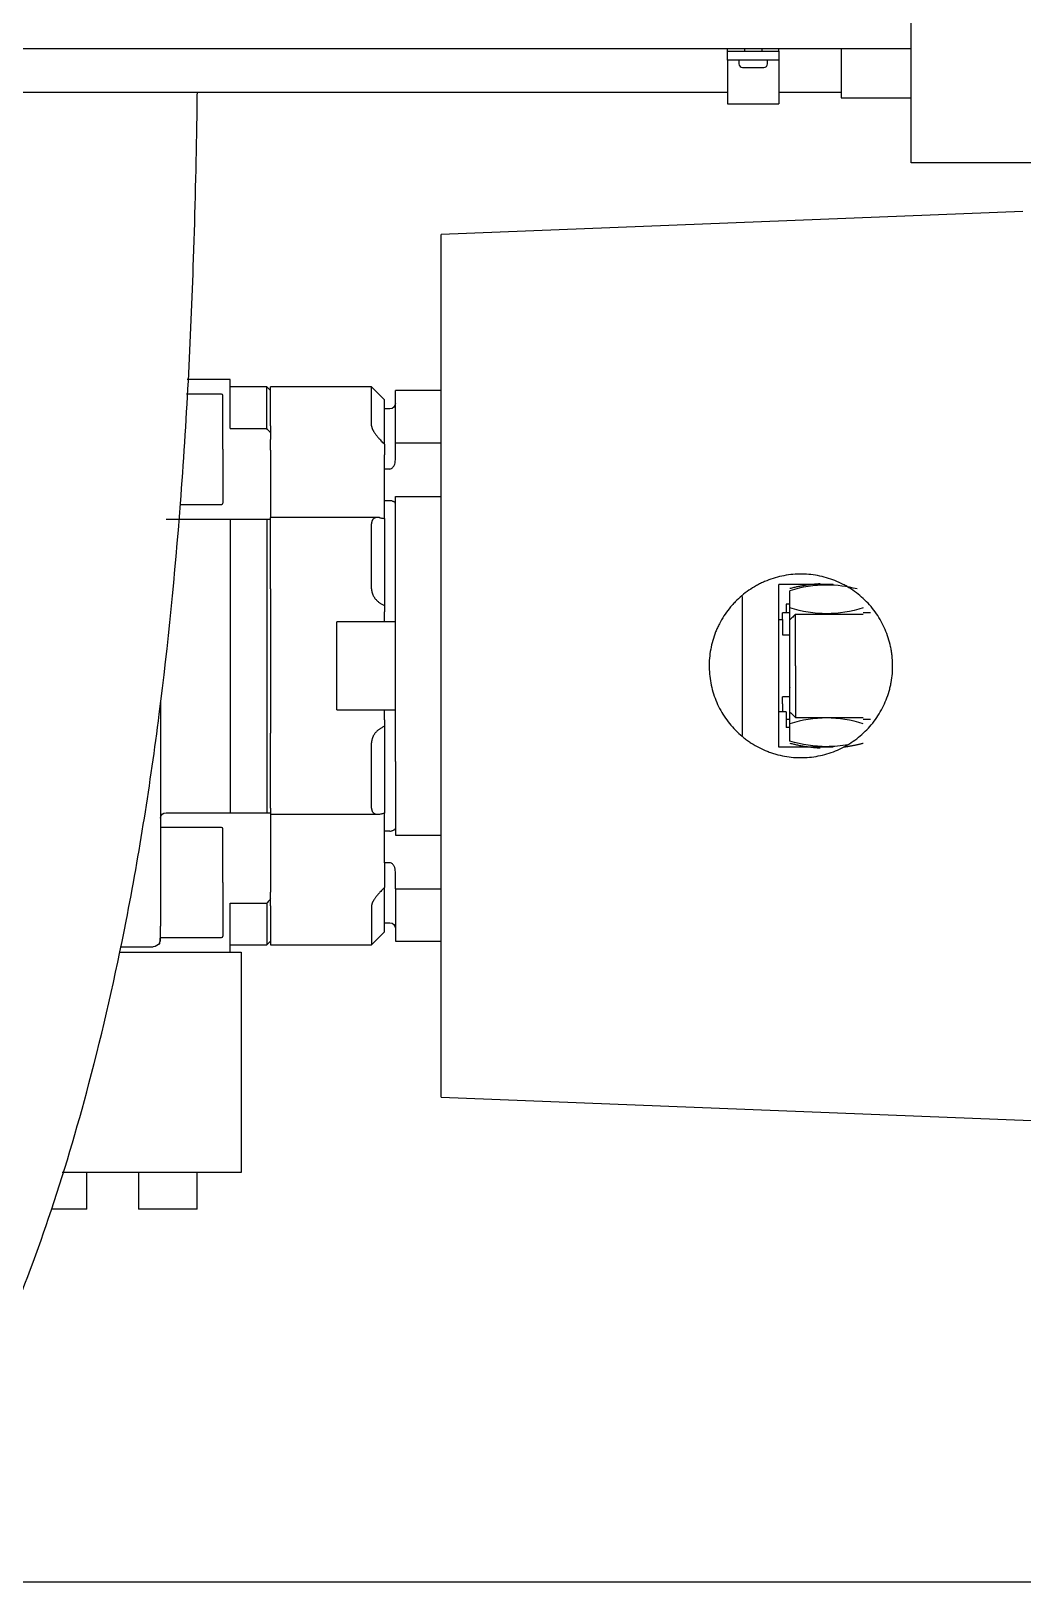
# Model space of a CAD drawing. Header units: millimetres. Extents: x 10462777 to 22643323, y 453826 to 1389191.
# Drawn here: x 11266914.3 to 11267176.1, y 583698.5 to 584107.9 of the extents above; entities that cross this region are included whole.
import ezdxf

# ---------------------------------------------------------------- set-up
doc = ezdxf.new("R2010")
doc.units = ezdxf.units.MM
doc.header["$LTSCALE"] = 200
doc.header["$MEASUREMENT"] = 0
for name, pattern in [('CENTER', [2, 1.25, -0.25, 0.25, -0.25]), ('HIDDEN_KS1', [0.26, 0.18, -0.08]), ('PHANTOM', [2.5, 1.25, -0.25, 0.25, -0.25, 0.25, -0.25])]:
    doc.linetypes.add(name, pattern=pattern)
for name, color, linetype in [('1', 1, 'CENTER'), ('11', 6, 'PHANTOM'), ('3', 3, 'HIDDEN_KS1')]:
    doc.layers.add(name, color=color, linetype=linetype)

msp = doc.modelspace()

# ---------------------------------------------------------------- linework, layer by layer
at = {"layer": '1', "color": 252, "linetype": 'Continuous'}
for p, q in [((11267146.56376, 584075.1473), (11267146.56376, 584114.11342)), ((11266596.99634, 584103.26517), (11267146.55885, 584103.26517)), ((11266724.34861, 584091.71315), (11267098.14373, 584091.71315)), ((11267111.69377, 584091.71315), (11267128.16415, 584091.71315)), ((11267146.56376, 584073.07144), (11267146.56376, 584075.1473)), ((11267257.92985, 584073.07144), (11267146.56376, 584073.07144)), ((11266937.55947, 583864.86528), (11266969.77317, 583864.86528)), ((11266969.77317, 583864.86528), (11266969.77317, 583806.76123)), ((11266969.77317, 583806.76123), (11266922.59768, 583806.76123))]:
    msp.add_line(p, q, dxfattribs=at)
at = {"layer": '11', "color": 252, "linetype": 'Continuous'}
for p, q in [((11267098.14373, 584102.60766), (11267098.14373, 584103.26531)), ((11267098.14373, 584100.18666), (11267098.14373, 584102.60766)), ((11267098.14373, 584102.60766), (11267111.70134, 584102.60766)), ((11267102.59837, 584103.26528), (11267102.59837, 584102.60766)), ((11267107.24669, 584102.60766), (11267107.24669, 584103.26528)), ((11267111.70134, 584102.60766), (11267111.70134, 584103.26531)), ((11267111.70134, 584102.60766), (11267111.70134, 584100.18666)), ((11267128.16415, 584103.26446), (11267128.16415, 584090.26055)), ((11267098.14373, 584100.18666), (11267098.14373, 584088.71111)), ((11267111.70134, 584100.18666), (11267098.14373, 584100.18666)), ((11267101.14577, 584100.18666), (11267101.14577, 584099.21826)), ((11267102.11417, 584098.24986), (11267104.92253, 584098.24986)), ((11267104.92253, 584098.24986), (11267107.73089, 584098.24986)), ((11267108.6993, 584099.21826), (11267108.6993, 584100.18666)), ((11267111.70134, 584100.18666), (11267111.70134, 584088.71111)), ((11267128.16415, 584090.26055), (11267146.56352, 584090.26055)), ((11267098.14373, 584088.71111), (11267111.70134, 584088.71111)), ((11267176.09955, 584060.26162), (11267022.59943, 584054.18762)), ((11267022.59943, 583940.40054), (11267022.59943, 584054.18762)), ((11266966.91639, 584015.93579), (11266955.53435, 584015.93579)), ((11266966.91639, 584002.98051), (11266966.91639, 584015.93579)), ((11266964.6329, 584012.06219), (11266955.3276, 584012.06219)), ((11266964.97958, 583997.53618), (11266964.97958, 584011.7155)), ((11266976.60039, 584013.99899), (11266966.91639, 584013.99899)), ((11266977.56879, 584013.03059), (11266976.60039, 584013.99899)), ((11266976.60039, 584002.98051), (11266976.60039, 584013.99899)), ((11267004.19981, 584013.99899), (11266977.56879, 584013.99899)), ((11266977.56879, 584003.7302), (11266977.56879, 584013.99899)), ((11267007.58922, 584010.60959), (11267004.19981, 584013.99899)), ((11267004.19981, 584003.7302), (11267004.19981, 584013.99899)), ((11267022.59943, 584013.03059), (11267010.49442, 584013.03059)), ((11267010.49442, 584001.31323), (11267010.49442, 584013.03059)), ((11267007.58922, 583998.86548), (11267007.58922, 584010.60959)), ((11267009.04182, 584008.18859), (11267007.58922, 584008.18859)), ((11266977.56879, 584003.7302), (11266977.56879, 584000.11979)), ((11266966.91639, 584002.98051), (11266976.60039, 584002.98051)), ((11266977.56879, 583997.33791), (11266977.56879, 584000.11979)), ((11267010.49442, 583999.26396), (11267010.49442, 584001.31323)), ((11267010.49442, 583999.26396), (11267022.59943, 583999.26396)), ((11267010.49442, 583994.76919), (11267010.49442, 583999.26396)), ((11266964.97958, 583997.53618), (11266964.97958, 583983.35686)), ((11266977.56879, 583997.33791), (11266977.56879, 583979.48914)), ((11267007.58922, 583998.86548), (11267007.58922, 583996.03728)), ((11267007.58922, 583992.32717), (11267007.58922, 583996.03728)), ((11267009.04182, 583992.32717), (11267007.58922, 583992.32717)), ((11267007.58922, 583983.97627), (11267007.58922, 583992.32717)), ((11266953.76904, 583983.01017), (11266964.6329, 583983.01017)), ((11267009.04182, 583983.97627), (11267007.58922, 583983.97627)), ((11267007.58922, 583979.12744), (11267007.58922, 583983.97627)), ((11267010.49442, 583985.06297), (11267022.59943, 583985.06297)), ((11267010.49442, 583965.58795), (11267010.49442, 583985.06297)), ((11266949.96937, 583979.13657), (11266966.91639, 583979.13657)), ((11266966.91639, 583979.13657), (11266976.60039, 583979.13657)), ((11266966.91639, 583979.13657), (11266966.91639, 583978.39188)), ((11266976.60039, 583979.13657), (11266976.60039, 583901.66451)), ((11267005.80324, 583979.56088), (11266977.56879, 583979.56088)), ((11266977.56879, 583977.89835), (11266977.56879, 583979.56088)), ((11267007.58922, 583979.2742), (11267007.58922, 583956.32174)), ((11266966.91639, 583978.39188), (11266966.91639, 583902.40919)), ((11266977.56879, 583960.71725), (11266977.56879, 583977.89835)), ((11267004.19981, 583960.71725), (11267004.19981, 583977.89835)), ((11267010.49442, 583954.36011), (11267010.49442, 583965.58795)), ((11266977.56879, 583960.71725), (11266977.56879, 583958.12029)), ((11266977.56879, 583958.12029), (11266977.56879, 583922.68078)), ((11267007.58922, 583956.32174), (11267007.58922, 583954.63635)), ((11267007.58922, 583952.02131), (11267007.58922, 583954.63635)), ((11267010.49442, 583926.44096), (11267010.49442, 583954.36011)), ((11267022.59943, 583826.61345), (11267022.59943, 583940.40054)), ((11266948.51677, 583930.89745), (11266948.51677, 583878.08629)), ((11267007.58922, 583926.16472), (11267007.58922, 583928.77977)), ((11267007.58922, 583926.16472), (11267007.58922, 583924.47934)), ((11267010.49442, 583915.21312), (11267010.49442, 583926.44096)), ((11266977.56879, 583920.08382), (11266977.56879, 583922.68078)), ((11267007.58922, 583924.47934), (11267007.58922, 583901.52688)), ((11266977.56879, 583902.90272), (11266977.56879, 583920.08382)), ((11267004.19981, 583902.90272), (11267004.19981, 583920.08382)), ((11267010.49442, 583915.21312), (11267010.49442, 583895.73811)), ((11266949.96937, 583901.66451), (11266966.91639, 583901.66451)), ((11266966.91639, 583902.40919), (11266966.91639, 583901.66451)), ((11266966.91639, 583901.66451), (11266976.60039, 583901.66451)), ((11266977.56879, 583902.90272), (11266977.56879, 583901.24019)), ((11266977.56879, 583901.31193), (11266977.56879, 583883.46316)), ((11266977.56879, 583901.24019), (11267005.80324, 583901.24019)), ((11267007.58922, 583896.82481), (11267007.58922, 583901.67363)), ((11266964.6329, 583897.7909), (11266948.51678, 583897.7909)), ((11266964.97958, 583883.26489), (11266964.97958, 583897.44422)), ((11267009.04182, 583896.82481), (11267007.58922, 583896.82481)), ((11267007.58922, 583888.4739), (11267007.58922, 583896.82481)), ((11267010.49442, 583895.73811), (11267022.59943, 583895.73811)), ((11267009.04182, 583888.4739), (11267007.58922, 583888.4739)), ((11267007.58922, 583888.4739), (11267007.58922, 583884.7638)), ((11267007.58922, 583884.7638), (11267007.58922, 583881.93559)), ((11267010.49442, 583881.53711), (11267010.49442, 583886.03188)), ((11266964.97958, 583883.26489), (11266964.97958, 583869.08557)), ((11266977.56879, 583883.46316), (11266977.56879, 583880.68128)), ((11266977.56879, 583877.07087), (11266977.56879, 583880.68128)), ((11267007.58922, 583870.19148), (11267007.58922, 583881.93559)), ((11267010.49442, 583881.53711), (11267010.49442, 583879.48785)), ((11267010.49442, 583881.53711), (11267022.59943, 583881.53711)), ((11266948.51677, 583878.08629), (11266948.51677, 583871.72873)), ((11266966.91639, 583877.82056), (11266976.60039, 583877.82056)), ((11266966.91639, 583864.86528), (11266966.91639, 583877.82056)), ((11266976.60039, 583877.82056), (11266976.60039, 583866.80208)), ((11266977.56879, 583877.07087), (11266977.56879, 583866.80208)), ((11267004.19981, 583877.07087), (11267004.19981, 583866.80208)), ((11267010.49442, 583879.48785), (11267010.49442, 583867.77048)), ((11267007.58922, 583872.61248), (11267009.04182, 583872.61248)), ((11266948.45169, 583868.73888), (11266964.6329, 583868.73888)), ((11266948.51677, 583868.2547), (11266948.51677, 583868.73903)), ((11267004.19981, 583866.80208), (11267007.58922, 583870.19148)), ((11266937.89148, 583866.31788), (11266946.57997, 583866.31788)), ((11266966.91639, 583866.80208), (11266976.60039, 583866.80208)), ((11266976.60039, 583866.80208), (11266977.56879, 583867.77048)), ((11266977.56879, 583866.80208), (11267004.19981, 583866.80208)), ((11267010.49442, 583867.77048), (11267022.59943, 583867.77048)), ((11267022.59943, 583826.61345), (11267206.33908, 583819.34287))]:
    msp.add_line(p, q, dxfattribs=at)
at = {"layer": '11', "color": 95, "linetype": 'Continuous'}
for p, q in [((11267102.00829, 583958.68968), (11267102.00829, 583922.05547)), ((11267126.04258, 583961.83785), (11267111.6923, 583961.83785)), ((11267111.6923, 583918.96322), (11267111.6923, 583961.83785)), ((11267114.59762, 583956.66387), (11267113.6291, 583956.66387)), ((11267113.6291, 583956.66387), (11267113.6291, 583954.42348)), ((11267112.6607, 583952.5166), (11267111.6923, 583952.5166)), ((11267114.5975, 583928.22075), (11267114.5975, 583952.58032)), ((11267116.0501, 583954.02012), (11267133.96526, 583954.02012)), ((11267116.0501, 583940.40054), (11267116.0501, 583954.02012)), ((11267116.0501, 583940.40054), (11267116.0501, 583926.78095)), ((11267113.6291, 583928.28448), (11267111.6923, 583928.28448)), ((11267113.6291, 583928.28448), (11267113.6291, 583924.1372)), ((11267116.0501, 583926.78095), (11267133.96526, 583926.78095)), ((11267114.59762, 583924.1372), (11267113.6291, 583924.1372)), ((11267126.01623, 583918.96322), (11267111.6923, 583918.96322))]:
    msp.add_line(p, q, dxfattribs=at)
at = {"layer": '11', "color": 1, "linetype": 'Continuous'}
for p, q in [((11267114.5975, 583954.42347), (11267112.6607, 583954.42347)), ((11267112.6607, 583952.63004), (11267112.6607, 583954.42347)), ((11267135.90232, 583954.42347), (11267133.96551, 583954.42347)), ((11267112.6607, 583952.63004), (11267112.6607, 583948.61306)), ((11267112.6607, 583948.61306), (11267114.5975, 583948.61306)), ((11267114.5975, 583932.18801), (11267112.6607, 583932.18801)), ((11267112.6607, 583930.39458), (11267112.6607, 583932.18801)), ((11267112.6607, 583930.39458), (11267112.6607, 583928.28436)), ((11267113.6291, 583926.37761), (11267114.5975, 583926.37761)), ((11267133.96551, 583926.37761), (11267135.90232, 583926.37761))]:
    msp.add_line(p, q, dxfattribs=at)
at = {"layer": '11', "color": 60, "linetype": 'Continuous'}
for p, q in [((11267010.49442, 583952.02134), (11266995.00001, 583952.02134)), ((11266995.00001, 583928.77973), (11266995.00001, 583952.02134)), ((11266995.00001, 583928.77973), (11267010.49442, 583928.77973)), ((11266929.05192, 583797.07723), (11266929.05192, 583806.76123)), ((11266942.70637, 583806.76123), (11266942.70637, 583797.07723)), ((11266958.20078, 583797.07723), (11266958.20078, 583806.76123)), ((11266929.05192, 583797.07723), (11266919.65853, 583797.07723)), ((11266958.20078, 583797.07723), (11266942.70637, 583797.07723))]:
    msp.add_line(p, q, dxfattribs=at)
at = {"layer": '11', "color": 252, "linetype": 'Continuous'}
for centre, radius, start, end in [((11267102.11417, 584099.21826), 0.9684, 180, 270), ((11267107.73089, 584099.21826), 0.9684, 270, 0), ((11266964.6329, 584011.7155), 0.34669, 0, 90), ((11266964.6329, 583983.35686), 0.34669, 270, 0), ((11266964.6329, 583897.44422), 0.34669, 0, 90), ((11266964.6329, 583869.08557), 0.34669, 270, 0)]:
    msp.add_arc(centre, radius, start, end, dxfattribs=at)
at = {"layer": '11', "color": 252, "linetype": 'Continuous', "extrusion": (0, 0, -1)}
for centre, radius, start, end in [((-11267009.04182, 584009.64119), 1.4526, 180, 270), ((-11266949.96937, 583900.21191), 1.4526, 0, 90), ((-11267009.04182, 583871.15988), 1.4526, 90, 180), ((-11266946.57997, 583868.25468), 1.9368, 207.7644929, 270)]:
    msp.add_arc(centre, radius, start, end, dxfattribs=at)
at = {"layer": '11', "color": 27, "linetype": 'Continuous'}
msp.add_open_spline([(11266870.98469, 583698.45773), (11266873.48502, 583701.84536), (11266882.21945, 583714.34615), (11266894.80855, 583736.06843), (11266908.17945, 583764.93682), (11266919.78006, 583795.80142), (11266930.61331, 583832.14999), (11266940.65685, 583876.48522), (11266948.71918, 583927.63751), (11266954.48928, 583986.0711), (11266957.14862, 584038.75687), (11266957.99395, 584074.96216), (11266958.20762, 584089.567), (11266958.23646, 584091.70519)], degree=3, knots=[0, 0, 0, 0, 0.032967563, 0.118787898, 0.191966345, 0.273156127, 0.364284968, 0.471289957, 0.604838856, 0.739314193, 0.894864676, 0.984608326, 1, 1, 1, 1], dxfattribs=at)
at = {"layer": '11', "color": 252, "linetype": 'Continuous'}
for points in [[(11267004.19981, 584003.7302), (11267004.19981, 584003.69419), (11267004.20404, 584003.61809), (11267004.22326, 584003.49205), (11267004.25563, 584003.35418), (11267004.30113, 584003.20529), (11267004.36073, 584003.04348), (11267004.43512, 584002.86857), (11267004.52476, 584002.6809), (11267004.63001, 584002.48089), (11267004.75278, 584002.26636), (11267004.8937, 584002.0379), (11267005.05284, 584001.79678), (11267005.23196, 584001.54184), (11267005.43124, 584001.27447), (11267005.64958, 584000.99752), (11267005.88739, 584000.71178), (11267006.14502, 584000.41828), (11267006.32893, 584000.2196), (11267006.42388, 584000.11979)], [(11266977.56879, 584001.83868), (11266977.46289, 584001.96387), (11266977.24995, 584002.21538), (11266976.92719, 584002.59595), (11266976.70971, 584002.85195), (11266976.60039, 584002.98051)], [(11267007.58922, 583998.86548), (11267007.46525, 583999.00217), (11267007.21364, 583999.27743), (11267006.82517, 583999.69568), (11267006.55886, 583999.97789), (11267006.42388, 584000.11979)], [(11266976.60039, 583979.13657), (11266976.70971, 583979.13657), (11266976.9272, 583979.13657), (11266977.24996, 583979.13657), (11266977.46289, 583979.13657), (11266977.56879, 583979.13657)], [(11267006.42388, 583979.48909), (11267006.32893, 583979.50997), (11267006.14502, 583979.54213), (11267005.88739, 583979.56348), (11267005.64958, 583979.5598), (11267005.43124, 583979.53317), (11267005.23196, 583979.48536), (11267005.05284, 583979.41863), (11267004.8937, 583979.33542), (11267004.75278, 583979.23708), (11267004.63001, 583979.12569), (11267004.52476, 583979.00336), (11267004.43512, 583978.87017), (11267004.36073, 583978.72741), (11267004.30113, 583978.57654), (11267004.25563, 583978.41862), (11267004.22326, 583978.25234), (11267004.20404, 583978.079), (11267004.19981, 583977.95918), (11267004.19981, 583977.89835)], [(11267006.42388, 583979.48909), (11267006.55886, 583979.45941), (11267006.82517, 583979.40408), (11267007.21364, 583979.33268), (11267007.46525, 583979.29251), (11267007.58922, 583979.2742)], [(11267004.19981, 583960.71725), (11267004.19981, 583960.65069), (11267004.20387, 583960.51591), (11267004.22232, 583960.3096), (11267004.2534, 583960.09958), (11267004.29711, 583959.88734), (11267004.35415, 583959.67128), (11267004.42537, 583959.45112), (11267004.51131, 583959.22787), (11267004.61201, 583959.00348), (11267004.72906, 583958.77658), (11267004.86346, 583958.54802), (11267005.01569, 583958.31965), (11267005.18596, 583958.09341), (11267005.37599, 583957.86964), (11267005.58513, 583957.65173), (11267005.81203, 583957.44312), (11267006.05747, 583957.24508), (11267006.32104, 583957.06025), (11267006.50768, 583956.94804), (11267006.60368, 583956.89507)], [(11267006.60368, 583956.89507), (11267006.71652, 583956.83281), (11267006.93998, 583956.70724), (11267007.2685, 583956.516), (11267007.48306, 583956.38675), (11267007.58922, 583956.32174)], [(11267006.60368, 583923.906), (11267006.50768, 583923.85303), (11267006.32104, 583923.74082), (11267006.05747, 583923.55599), (11267005.81203, 583923.35795), (11267005.58513, 583923.14934), (11267005.37599, 583922.93143), (11267005.18596, 583922.70766), (11267005.01569, 583922.48142), (11267004.86346, 583922.25305), (11267004.72906, 583922.02449), (11267004.61201, 583921.7976), (11267004.51131, 583921.5732), (11267004.42537, 583921.34995), (11267004.35415, 583921.12979), (11267004.29711, 583920.91373), (11267004.2534, 583920.70149), (11267004.22232, 583920.49147), (11267004.20387, 583920.28516), (11267004.19981, 583920.15038), (11267004.19981, 583920.08382)], [(11267007.58922, 583924.47934), (11267007.48306, 583924.41432), (11267007.2685, 583924.28507), (11267006.93998, 583924.09383), (11267006.71652, 583923.96826), (11267006.60368, 583923.906)], [(11266976.60039, 583901.66451), (11266976.70971, 583901.66451), (11266976.9272, 583901.66451), (11266977.24996, 583901.66451), (11266977.46289, 583901.66451), (11266977.56879, 583901.66451)], [(11267004.19981, 583902.90272), (11267004.19981, 583902.84189), (11267004.20404, 583902.72207), (11267004.22326, 583902.54873), (11267004.25563, 583902.38245), (11267004.30113, 583902.22453), (11267004.36073, 583902.07366), (11267004.43512, 583901.93091), (11267004.52476, 583901.79771), (11267004.63001, 583901.67538), (11267004.75278, 583901.56399), (11267004.8937, 583901.46565), (11267005.05284, 583901.38244), (11267005.23196, 583901.31572), (11267005.43124, 583901.26791), (11267005.64958, 583901.24127), (11267005.88739, 583901.23759), (11267006.14502, 583901.25894), (11267006.32893, 583901.29111), (11267006.42388, 583901.31198)], [(11267006.42388, 583901.31198), (11267006.55886, 583901.34166), (11267006.82517, 583901.39699), (11267007.21364, 583901.46839), (11267007.46525, 583901.50857), (11267007.58922, 583901.52688)], [(11267006.42388, 583880.68128), (11267006.32893, 583880.58147), (11267006.14502, 583880.38279), (11267005.88739, 583880.08929), (11267005.64958, 583879.80355), (11267005.43124, 583879.52661), (11267005.23196, 583879.25923), (11267005.05284, 583879.00429), (11267004.8937, 583878.76317), (11267004.75278, 583878.53471), (11267004.63001, 583878.32018), (11267004.52476, 583878.12017), (11267004.43512, 583877.9325), (11267004.36073, 583877.75759), (11267004.30113, 583877.59578), (11267004.25563, 583877.44689), (11267004.22326, 583877.30902), (11267004.20404, 583877.18298), (11267004.19981, 583877.10689), (11267004.19981, 583877.07087)], [(11267007.58922, 583881.93559), (11267007.46525, 583881.7989), (11267007.21364, 583881.52364), (11267006.82517, 583881.10539), (11267006.55886, 583880.82318), (11267006.42388, 583880.68128)], [(11266977.56879, 583878.9624), (11266977.46289, 583878.8372), (11266977.24995, 583878.58569), (11266976.92719, 583878.20512), (11266976.70971, 583877.94913), (11266976.60039, 583877.82056)], [(11266948.29379, 583867.35244), (11266948.30697, 583867.37748), (11266948.33193, 583867.44175), (11266948.36537, 583867.58055), (11266948.39494, 583867.76123), (11266948.42084, 583867.98364), (11266948.4432, 583868.24674), (11266948.46222, 583868.55046), (11266948.47805, 583868.89328), (11266948.4909, 583869.27513), (11266948.50093, 583869.69411), (11266948.50835, 583870.15005), (11266948.51337, 583870.64088), (11266948.51619, 583871.166), (11266948.51677, 583871.5377), (11266948.51677, 583871.72873)]]:
    msp.add_open_spline(points, degree=3, dxfattribs=at)
for points, knots in [([(11267009.04182, 583992.32717), (11267009.17621, 583992.32717), (11267009.3066, 583992.36451), (11267009.53808, 583992.48406), (11267009.64147, 583992.56592), (11267009.8224, 583992.74653), (11267009.90222, 583992.84732), (11267010.04427, 583993.05934), (11267010.10601, 583993.16979), (11267010.27026, 583993.51168), (11267010.35266, 583993.75612), (11267010.46439, 583994.25436), (11267010.49442, 583994.50876), (11267010.49442, 583994.76919)], [0, 0, 0, 0, 0.125, 0.125, 0.25, 0.25, 0.375, 0.375, 0.5, 0.5, 0.75, 0.75, 1, 1, 1, 1]), ([(11267010.49442, 583983.27614), (11267010.49442, 583983.3267), (11267010.46437, 583983.38337), (11267010.35313, 583983.50781), (11267010.2708, 583983.57639), (11267010.10629, 583983.68128), (11267010.04449, 583983.71667), (11267009.90263, 583983.7871), (11267009.82271, 583983.82208), (11267009.64108, 583983.88675), (11267009.53837, 583983.91682), (11267009.30672, 583983.96182), (11267009.17595, 583983.97627), (11267009.04182, 583983.97627)], [0, 0, 0, 0, 0.25, 0.25, 0.5, 0.5, 0.625, 0.625, 0.75, 0.75, 0.875, 0.875, 1, 1, 1, 1]), ([(11267134.38203, 583957.75603), (11267135.52201, 583956.64732), (11267136.53566, 583955.44514), (11267137.87437, 583953.50539), (11267138.29008, 583952.83589), (11267139.05892, 583951.44963), (11267139.41264, 583950.73047), (11267140.3556, 583948.54806), (11267140.83658, 583947.04626), (11267141.25354, 583945.11008), (11267141.32763, 583944.71987), (11267141.45688, 583943.93339), (11267141.51215, 583943.53602), (11267141.64793, 583942.34315), (11267141.6984, 583941.54961), (11267141.73345, 583939.17398), (11267141.60278, 583937.59683), (11267141.24218, 583935.63382), (11267141.15986, 583935.2408), (11267140.97699, 583934.46404), (11267140.87631, 583934.07942), (11267140.54709, 583932.93666), (11267140.29143, 583932.18955), (11267139.70891, 583930.72423), (11267139.38205, 583930.00601), (11267138.65616, 583928.59871), (11267138.25472, 583927.9063), (11267136.96315, 583925.91173), (11267135.98447, 583924.68356), (11267134.3427, 583922.9891), (11267133.76568, 583922.4486), (11267132.55348, 583921.4208), (11267131.92705, 583920.94081), (11267129.9884, 583919.59903), (11267128.61742, 583918.83444), (11267126.43907, 583917.88624), (11267125.69, 583917.60316), (11267124.18289, 583917.11691), (11267123.42121, 583916.91188), (11267121.88177, 583916.57682), (11267121.104, 583916.44679), (11267119.53209, 583916.26275), (11267118.73579, 583916.2087), (11267116.3351, 583916.16577), (11267114.75654, 583916.29477), (11267112.42048, 583916.71674), (11267111.64713, 583916.89576), (11267110.49534, 583917.22337), (11267110.11172, 583917.34282), (11267109.35444, 583917.59943), (11267108.98043, 583917.73661), (11267107.13309, 583918.46607), (11267105.72724, 583919.18773), (11267104.05924, 583920.26212), (11267103.73014, 583920.48569), (11267103.08111, 583920.95054), (11267102.76125, 583921.19186), (11267101.82593, 583921.93442), (11267101.231, 583922.45674), (11267099.5297, 583924.10367), (11267098.50595, 583925.3074), (11267097.14157, 583927.2785), (11267096.72144, 583927.95506), (11267095.95325, 583929.33835), (11267095.60433, 583930.04633), (11267094.97633, 583931.49488), (11267094.69724, 583932.23545), (11267094.21048, 583933.74998), (11267094.00235, 583934.52753), (11267093.49981, 583936.86206), (11267093.32068, 583938.43321), (11267093.28319, 583940.8119), (11267093.30965, 583941.61016), (11267093.44258, 583943.20725), (11267093.54804, 583943.99589), (11267093.97741, 583946.3331), (11267094.41324, 583947.85325), (11267095.14861, 583949.70528), (11267095.30578, 583950.07426), (11267095.63675, 583950.80076), (11267095.81058, 583951.15851), (11267096.3566, 583952.21564), (11267096.75328, 583952.8989), (11267097.61102, 583954.22328), (11267098.07207, 583954.8644), (11267098.81262, 583955.79414), (11267099.06766, 583956.09872), (11267099.59439, 583956.69704), (11267099.86648, 583956.99112), (11267101.25409, 583958.41841), (11267102.46064, 583959.43629), (11267104.41271, 583960.78194), (11267105.08728, 583961.20008), (11267106.13626, 583961.78017), (11267106.49194, 583961.96548), (11267107.20766, 583962.31619), (11267107.56869, 583962.48215), (11267109.38943, 583963.26567), (11267110.89548, 583963.7458), (11267113.22973, 583964.24377), (11267114.02484, 583964.37271), (11267115.60942, 583964.54957), (11267116.40082, 583964.59838), (11267118.77235, 583964.62889), (11267120.35189, 583964.49541), (11267123.49562, 583963.91151), (11267125.01103, 583963.4706), (11267127.20412, 583962.59574), (11267127.92171, 583962.26826), (11267128.97764, 583961.72207), (11267129.32703, 583961.53032), (11267130.01362, 583961.13118), (11267130.35098, 583960.92377), (11267132.00853, 583959.84803), (11267133.24205, 583958.86473), (11267134.38203, 583957.75603)], [0, 0, 0, 0, 0.03125, 0.03125, 0.046875, 0.046875, 0.0625, 0.0625, 0.09375, 0.09375, 0.1015625, 0.1015625, 0.109375, 0.109375, 0.125, 0.125, 0.15625, 0.15625, 0.1640625, 0.1640625, 0.171875, 0.171875, 0.1875, 0.1875, 0.203125, 0.203125, 0.21875, 0.21875, 0.25, 0.25, 0.265625, 0.265625, 0.28125, 0.28125, 0.3125, 0.3125, 0.328125, 0.328125, 0.34375, 0.34375, 0.359375, 0.359375, 0.375, 0.375, 0.40625, 0.40625, 0.421875, 0.421875, 0.4296875, 0.4296875, 0.4375, 0.4375, 0.46875, 0.46875, 0.4765625, 0.4765625, 0.484375, 0.484375, 0.5, 0.5, 0.53125, 0.53125, 0.546875, 0.546875, 0.5625, 0.5625, 0.578125, 0.578125, 0.59375, 0.59375, 0.625, 0.625, 0.640625, 0.640625, 0.65625, 0.65625, 0.6875, 0.6875, 0.6953125, 0.6953125, 0.703125, 0.703125, 0.71875, 0.71875, 0.734375, 0.734375, 0.7421875, 0.7421875, 0.75, 0.75, 0.78125, 0.78125, 0.796875, 0.796875, 0.8046875, 0.8046875, 0.8125, 0.8125, 0.84375, 0.84375, 0.859375, 0.859375, 0.875, 0.875, 0.90625, 0.90625, 0.9375, 0.9375, 0.953125, 0.953125, 0.9609375, 0.9609375, 0.96875, 0.96875, 1, 1, 1, 1]), ([(11267009.04182, 583896.82481), (11267009.17621, 583896.82481), (11267009.3066, 583896.83924), (11267009.53808, 583896.88419), (11267009.64147, 583896.91446), (11267009.8224, 583896.97888), (11267009.90222, 583897.01379), (11267010.04427, 583897.08428), (11267010.10601, 583897.11963), (11267010.27026, 583897.22431), (11267010.35266, 583897.2928), (11267010.46439, 583897.41765), (11267010.49442, 583897.4744), (11267010.49442, 583897.52493)], [0, 0, 0, 0, 0.125, 0.125, 0.25, 0.25, 0.375, 0.375, 0.5, 0.5, 0.75, 0.75, 1, 1, 1, 1]), ([(11267010.49442, 583886.03188), (11267010.49442, 583886.29244), (11267010.46437, 583886.54645), (11267010.35313, 583887.04317), (11267010.2708, 583887.2881), (11267010.10629, 583887.6308), (11267010.04449, 583887.74134), (11267009.90263, 583887.9532), (11267009.82271, 583888.05424), (11267009.64108, 583888.23554), (11267009.53837, 583888.31683), (11267009.30672, 583888.43653), (11267009.17595, 583888.4739), (11267009.04182, 583888.4739)], [0, 0, 0, 0, 0.25, 0.25, 0.5, 0.5, 0.625, 0.625, 0.75, 0.75, 0.875, 0.875, 1, 1, 1, 1]), ([(11266948.25726, 583867.28624), (11266948.25731, 583867.28632), (11266948.26964, 583867.30687), (11266948.31271, 583867.38813), (11266948.34329, 583867.44879), (11266948.40848, 583867.61021), (11266948.44311, 583867.71125), (11266948.49721, 583867.95339), (11266948.51677, 583868.09408), (11266948.51677, 583868.2547)], [0, 0, 0, 0, 0.25, 0.25, 0.5, 0.5, 0.75, 0.75, 1, 1, 1, 1])]:
    msp.add_open_spline(points, degree=3, knots=knots, dxfattribs=at)
at = {"layer": '11', "color": 1, "linetype": 'Continuous'}
for points, degree in [([(11267122.59573, 583962.02876), (11267118.59734, 583961.844), (11267114.5975, 583960.78385)], 2), ([(11267114.5975, 583955.71926), (11267114.5975, 583957.25732), (11267114.5975, 583958.76647), (11267114.5975, 583960.23816)], 3), ([(11267133.96551, 583955.71926), (11267130.73751, 583954.67113), (11267124.28151, 583953.623), (11267117.8255, 583954.67113), (11267114.5975, 583955.71926)], 3), ([(11267114.5975, 583952.19612), (11267114.5975, 583953.26537), (11267114.5975, 583954.44898), (11267114.5975, 583955.71926)], 3), ([(11267133.96551, 583925.08181), (11267130.73751, 583926.12994), (11267124.28151, 583927.17807), (11267117.8255, 583926.12994), (11267114.5975, 583925.08181)], 3), ([(11267114.5975, 583920.56291), (11267114.5975, 583922.03461), (11267114.5975, 583923.54375), (11267114.5975, 583925.08181)], 3), ([(11267114.5975, 583920.01722), (11267118.57218, 583918.9632), (11267122.54685, 583918.7744)], 2), ([(11267128.75128, 583919.00675), (11267131.3584, 583919.32586), (11267133.96551, 583920.01722)], 2)]:
    msp.add_open_spline(points, degree=degree, dxfattribs=at)
for points, knots in [([(11267132.30471, 583960.70288), (11267129.63031, 583961.38104), (11267123.7279, 583962.12939), (11267117.8255, 583961.22613), (11267114.5975, 583960.23816)], [0, 0, 0, 0, 0.453103599, 1, 1, 1, 1]), ([(11267114.5975, 583925.08181), (11267114.5975, 583926.72101), (11267114.5975, 583929.71077), (11267114.5975, 583932.97249), (11267114.5975, 583934.68014), (11267114.5975, 583934.83698), (11267114.5975, 583934.69893)], [0, 0, 0, 0, 0.257685557, 0.515371114, 0.773056671, 1, 1, 1, 1]), ([(11267130.00748, 583919.59907), (11267128.09882, 583919.25366), (11267122.96216, 583918.78887), (11267117.8255, 583919.57494), (11267114.5975, 583920.56291)], [0, 0, 0, 0, 0.371575524, 1, 1, 1, 1])]:
    msp.add_open_spline(points, degree=3, knots=knots, dxfattribs=at)
at = {"layer": '11', "color": 95, "linetype": 'Continuous'}
for points in [[(11267116.0501, 583954.02012), (11267115.89333, 583953.85636), (11267115.5767, 583953.53119), (11267115.09257, 583953.05109), (11267114.76355, 583952.7363), (11267114.5975, 583952.58032)], [(11267114.5975, 583928.22075), (11267114.7635, 583928.06482), (11267115.09246, 583927.75009), (11267115.57679, 583927.2698), (11267115.89337, 583926.94468), (11267116.0501, 583926.78095)]]:
    msp.add_open_spline(points, degree=3, dxfattribs=at)
at = {"layer": '3', "color": 252, "linetype": 'Continuous'}
msp.add_line((11266396.52835, 583698.78068), (11268226.80575, 583698.78068), dxfattribs=at)

doc.saveas('drawing.dxf')
